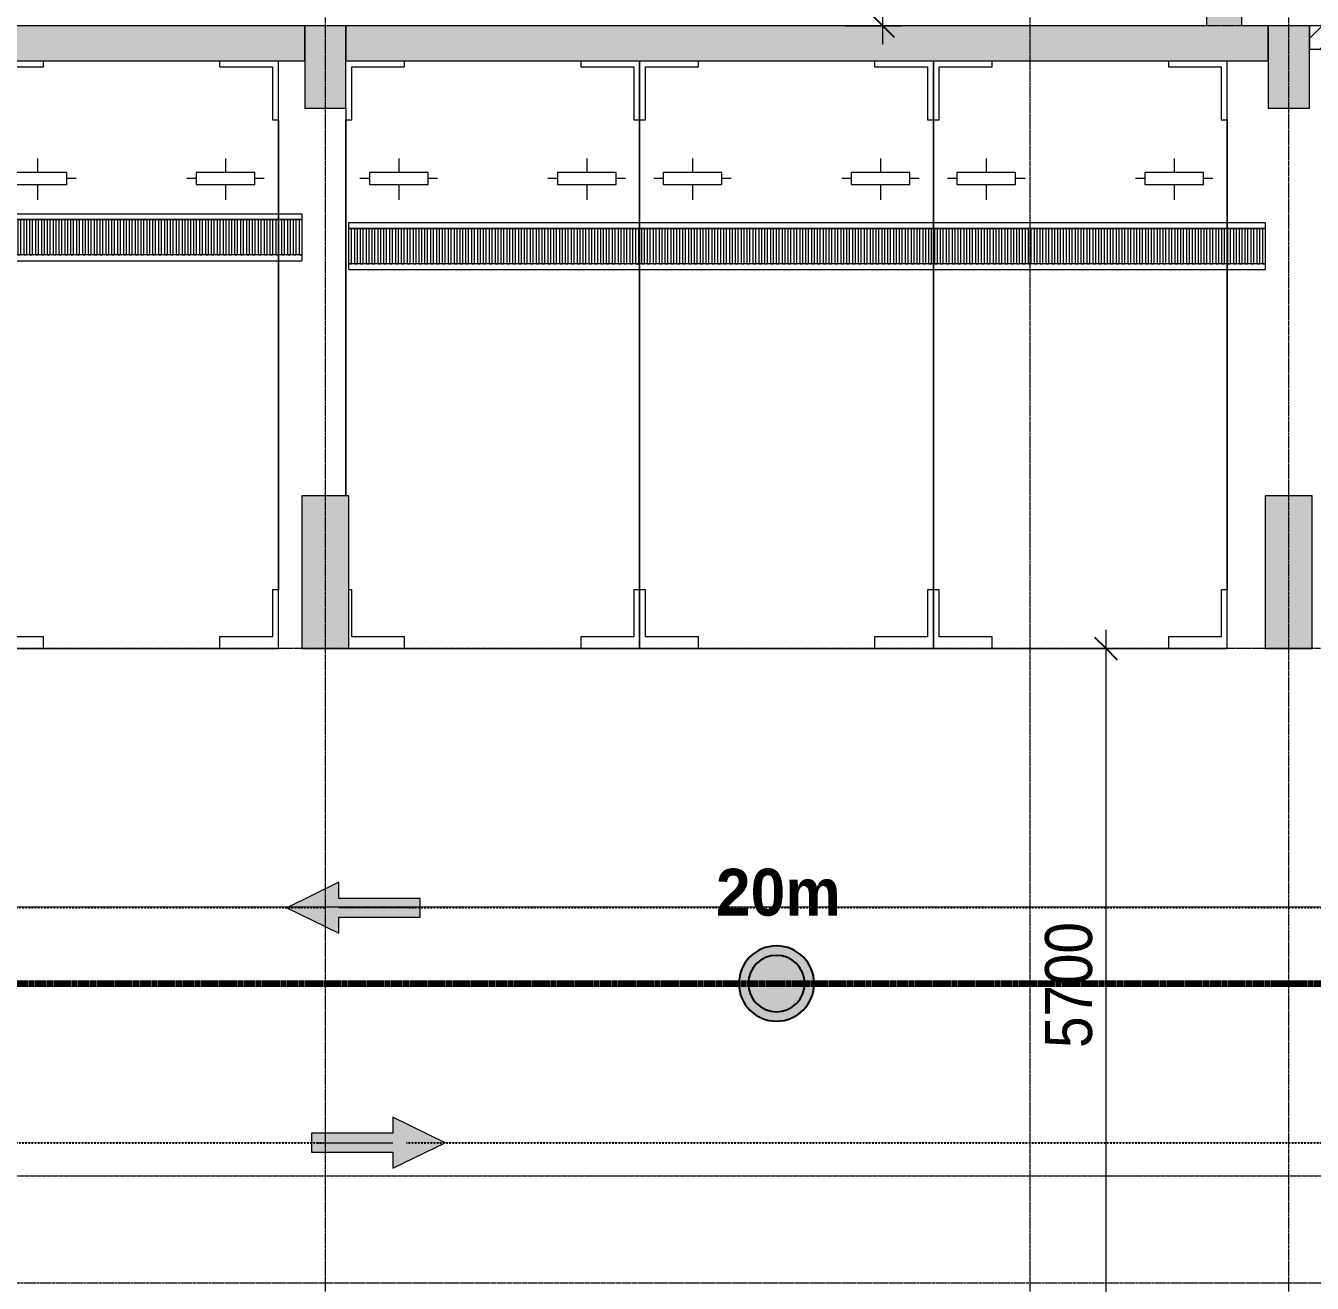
# Model space of a CAD drawing. Header units: millimetres. Extents: x 25998 to 252958, y -15958 to 83425.
# Drawn here: x 97403 to 108353, y 33837 to 44537 of the extents above; entities that cross this region are included whole.
import ezdxf

# ---------------------------------------------------------------- set-up
doc = ezdxf.new("R2010")
doc.units = ezdxf.units.MM
for name, pattern in [('1 NÉT CALL OUT', [6, 3, -3]), ('Dash 1_16_', [3.175, 1.5875, -1.5875]), ('Dash Dot 3_16_', [7.9375, 4.7625, -1.5875, 0, -1.5875]), ('Grid Line', [22.225, 12.7, -3.175, 3.175, -3.175])]:
    doc.linetypes.add(name, pattern=pattern)
for name, color, linetype, lineweight in [('0-1', 7, 'Continuous', 5), ('A-ANNO-DIMS', 211, 'Continuous', 9), ('A-ANNO-DIMS-160', 211, 'Continuous', 9), ('A-ANNO-NOTE', 131, 'Continuous', 9), ('A-ANNO-NOTE-1', 131, 'Continuous', 25), ('A-DETL-1', 90, 'Dash 1_16_', 25), ('A-DETL-2', 90, '1 NÉT CALL OUT', 100), ('A-FLOR', 192, 'Continuous', 9), ('A-WALL-1', 113, 'Continuous', 18), ('A-WALL-PATT-1', 7, 'Continuous', 9), ('A-WALL-PATT-2', 111, 'Continuous', 9), ('C-PRKG', 70, 'Continuous', 9), ('G-ANNO-SYMB-1', 111, 'Dash Dot 3_16_', 18), ('G-ANNO-TEXT-2', 142, 'Continuous', 9), ('L-SITE-WALL-1', 250, 'Continuous', 18), ('L-SITE-WALL-2', 7, 'Continuous', 9), ('M-EQPM', 50, 'Continuous', 9), ('S-COLS-1', 52, 'Continuous', 5), ('S-COLS-2', 250, 'Continuous', 18), ('S-COLS-3', 7, 'Continuous', 9), ('S-GRID-1', 1, 'Grid Line', 9)]:
    doc.layers.add(name, color=color, linetype=linetype, lineweight=lineweight)
doc.styles.add('Arial_4', font='arial_0.ttf', dxfattribs={"width": 0.95, "height": 400})
doc.styles.add('UTM Avo', font='UTM Avo.ttf', dxfattribs={"width": 0.9, "height": 400})
doc.dimstyles.new('1_Dim_chi_tiet_2_5', dxfattribs={"dimscale": 304.8, "dimtxt": 399.720379, "dimasz": 0.629921, "dimexe": 0.524934, "dimexo": 0.0625, "dimgap": 0.052493, "dimtad": 1, "dimdec": 0, "dimrnd": 5, "dimzin": 0, "dimdsep": 46, "dimtxsty": 'UTM Avo', "dimblk1": 'OBLIQUE', "dimblk2": 'OBLIQUE', "dimsah": 1, "dimcen": 0.09, "dimdle": 0.524934, "dimazin": 0, "dimtfac": 1, "dimtdec": 4, "dimtix": 1, "dimtmove": 0, "dimatfit": 3, "dimfxl": 1.049869, "dimfxlon": 1, "dimtvp": 1, "dimtolj": 1, "dimtzin": 0, "dimarcsym": 2})

# ---------------------------------------------------------------- blocks, each defined once
blk = doc.blocks.new('NCV_TKTC_KET CAU_rvt-1-TKCS_MB TẦNG HẦM')
at = {"layer": 'A-WALL-PATT-1'}
for points in [[(107453, 44537), (107753, 44539), (107753, 51412), (107453, 51412), (107453, 44537)], [(96416, 44237), (99778, 44237), (99778, 44537), (91928, 44537), (91928, 44237), (94804, 44237)], [(107978, 44237), (107978, 44537), (100128, 44537), (100128, 44237), (107753, 44237)]]:
    blk.add_hatch(color=256, dxfattribs=at).paths.add_polyline_path(points)
at = {"layer": 'S-COLS-1'}
for points in [[(100128, 43837), (100128, 44537), (99778, 44537), (99778, 43837)], [(108328, 43837), (108328, 44537), (107978, 44537), (107978, 43837)], [(100153, 39237), (100153, 39237), (100153, 40537), (99753, 40537), (99753, 39237)], [(107953, 39237), (108353, 39237), (108353, 40537), (107953, 40537), (107953, 39237)]]:
    blk.add_hatch(color=256, dxfattribs=at).paths.add_polyline_path(points)
at = {"layer": 'L-SITE-WALL-1'}
for p, q in [((107453, 51412), (107453, 44537)), ((107753, 44537), (107753, 51412)), ((99778, 44537), (91928, 44537)), ((107453, 44537), (100128, 44537)), ((107978, 44537), (107753, 44537)), ((91928, 44237), (99778, 44237)), ((100128, 44237), (107978, 44237))]:
    blk.add_line(p, q, dxfattribs=at)
at = {"layer": 'L-SITE-WALL-2'}
for p, q in [((99778, 44237), (99778, 44537)), ((100128, 44537), (100128, 44237)), ((107978, 44237), (107978, 44537))]:
    blk.add_line(p, q, dxfattribs=at)
at = {"layer": 'S-COLS-2'}
for p, q in [((100128, 44537), (99778, 44537)), ((108328, 44537), (107978, 44537)), ((108328, 43837), (108328, 44537)), ((99778, 44237), (99778, 43837)), ((100128, 43837), (100128, 44237)), ((107978, 44237), (107978, 43837)), ((99778, 43837), (100128, 43837)), ((107978, 43837), (108328, 43837)), ((100153, 40537), (99753, 40537)), ((99753, 40537), (99753, 39237)), ((100153, 39237), (100153, 40537)), ((108353, 40537), (107953, 40537)), ((107953, 40537), (107953, 39237)), ((108353, 39237), (108353, 40537)), ((99753, 39237), (100153, 39237)), ((107953, 39237), (108353, 39237))]:
    blk.add_line(p, q, dxfattribs=at)
at = {"layer": 'S-COLS-3'}
for p, q in [((99778, 44537), (99778, 44237)), ((100128, 44237), (100128, 44537)), ((107978, 44537), (107978, 44237))]:
    blk.add_line(p, q, dxfattribs=at)
blk = doc.blocks.new('xe oto1 - xe oto-V1-TKCS_MB TẦNG HẦM')
at = {"layer": 'C-PRKG'}
for p, q in [((-2500, 5000), (-2500, 4500)), ((-2500, 5000), (-2500, 0)), ((-2450, 4500), (-2450, 4950)), ((-2450, 4950), (-2000, 4950)), ((-2000, 4950), (-2000, 5000)), ((-500, 5000), (-500, 4950)), ((-500, 4950), (-50, 4950)), ((-50, 4950), (-50, 4500)), ((0, 4500), (0, 5000)), ((0, 0), (0, 5000)), ((-2500, 4500), (-2450, 4500)), ((-2500, 500), (-2500, 4500)), ((-2500, 4500), (-2500, 500)), ((-50, 4500), (0, 4500)), ((0, 500), (0, 4500)), ((0, 4500), (0, 500)), ((-2050, 4170), (-2050, 4050)), ((-2050, 4170), (-2050, 4050)), ((-450, 4170), (-450, 4050)), ((-450, 4170), (-450, 4050)), ((-2300, 4000), (-2380, 4000)), ((-2300, 4000), (-2380, 4000)), ((-1800, 4050), (-2300, 4050)), ((-2300, 4050), (-2300, 3950)), ((-2300, 3950), (-1800, 3950)), ((-2050, 3950), (-2050, 3820)), ((-2050, 3950), (-2050, 3820)), ((-1800, 3950), (-1800, 4050)), ((-1720, 4000), (-1800, 4000)), ((-1720, 4000), (-1800, 4000)), ((-700, 4000), (-780, 4000)), ((-700, 4000), (-780, 4000)), ((-200, 4050), (-700, 4050)), ((-700, 4050), (-700, 3950)), ((-700, 3950), (-200, 3950)), ((-450, 3950), (-450, 3820)), ((-450, 3950), (-450, 3820)), ((-200, 3950), (-200, 4050)), ((-120, 4000), (-200, 4000)), ((-120, 4000), (-200, 4000)), ((-2450, 500), (-2500, 500)), ((-2500, 500), (-2500, 0)), ((-2450, 100), (-2450, 500)), ((0, 500), (-50, 500)), ((-50, 500), (-50, 100)), ((0, 0), (0, 500)), ((-2500, 0), (-2000, 0)), ((-2500, 0), (0, 0)), ((-2000, 100), (-2450, 100)), ((-2000, 0), (-2000, 100)), ((-500, 100), (-500, 0)), ((-50, 100), (-500, 100)), ((-500, 0), (0, 0))]:
    blk.add_line(p, q, dxfattribs=at)
blk = doc.blocks.new('xe oto1 - xe oto-V2-TKCS_MB TẦNG HẦM')
at = {"layer": 'C-PRKG'}
for p, q in [((-2450, 4500), (-2450, 4950)), ((-2450, 4950), (-2000, 4950)), ((-2000, 4950), (-2000, 5000)), ((-500, 5000), (-500, 4950)), ((-500, 4950), (-50, 4950)), ((-50, 4950), (-50, 4500)), ((0, 4500), (0, 5000)), ((0, 0), (0, 5000)), ((-2500, 4600), (-2500, 4500)), ((-2500, 4600), (-2500, 1300)), ((-2500, 4500), (-2450, 4500)), ((-2500, 1300), (-2500, 4500)), ((-2500, 4500), (-2500, 1300)), ((-50, 4500), (0, 4500)), ((0, 500), (0, 4500)), ((0, 4500), (0, 500)), ((-2050, 4170), (-2050, 4050)), ((-2050, 4170), (-2050, 4050)), ((-450, 4170), (-450, 4050)), ((-450, 4170), (-450, 4050)), ((-2300, 4000), (-2380, 4000)), ((-2300, 4000), (-2380, 4000)), ((-1800, 4050), (-2300, 4050)), ((-2300, 4050), (-2300, 3950)), ((-2300, 3950), (-1800, 3950)), ((-2050, 3950), (-2050, 3820)), ((-2050, 3950), (-2050, 3820)), ((-1800, 3950), (-1800, 4050)), ((-1720, 4000), (-1800, 4000)), ((-1720, 4000), (-1800, 4000)), ((-700, 4000), (-780, 4000)), ((-700, 4000), (-780, 4000)), ((-200, 4050), (-700, 4050)), ((-700, 4050), (-700, 3950)), ((-700, 3950), (-200, 3950)), ((-450, 3950), (-450, 3820)), ((-450, 3950), (-450, 3820)), ((-200, 3950), (-200, 4050)), ((-120, 4000), (-200, 4000)), ((-120, 4000), (-200, 4000)), ((-2450, 500), (-2475, 500)), ((-2450, 100), (-2450, 500)), ((0, 500), (-50, 500)), ((-50, 500), (-50, 100)), ((0, 0), (0, 500)), ((-2475, 0), (-2000, 0)), ((-2000, 100), (-2450, 100)), ((-2000, 0), (-2000, 100)), ((-500, 100), (-500, 0)), ((-50, 100), (-500, 100)), ((-2475, 0), (0, 0)), ((-500, 0), (0, 0))]:
    blk.add_line(p, q, dxfattribs=at)
blk = doc.blocks.new('THOAT NUOC 300 - w300-4025366-TKCS_MB TẦNG HẦM')
at = {"layer": 'M-EQPM'}
for p, q in [((-3900, 150), (-3900, 200)), ((3900, 200), (-3900, 200)), ((-3900, -150), (-3900, 150)), ((-3880, 150), (-3900, 150)), ((-3900, 150), (3900, 150)), ((-3880, 150), (-3880, -150)), ((-3850, -150), (-3850, 150)), ((-3830, 150), (-3850, 150)), ((-3830, 150), (-3830, -150)), ((-3800, -150), (-3800, 150)), ((-3780, 150), (-3800, 150)), ((-3780, 150), (-3780, -150)), ((-3750, -150), (-3750, 150)), ((-3730, 150), (-3750, 150)), ((-3730, 150), (-3730, -150)), ((-3701, -150), (-3701, 150)), ((-3681, 150), (-3701, 150)), ((-3681, 150), (-3681, -150)), ((-3651, -150), (-3651, 150)), ((-3631, 150), (-3651, 150)), ((-3631, 150), (-3631, -150)), ((-3601, -150), (-3601, 150)), ((-3581, 150), (-3601, 150)), ((-3581, 150), (-3581, -150)), ((-3551, -150), (-3551, 150)), ((-3531, 150), (-3551, 150)), ((-3531, 150), (-3531, -150)), ((-3501, -150), (-3501, 150)), ((-3481, 150), (-3501, 150)), ((-3481, 150), (-3481, -150)), ((-3451, -150), (-3451, 150)), ((-3431, 150), (-3451, 150)), ((-3431, 150), (-3431, -150)), ((-3401, -150), (-3401, 150)), ((-3381, 150), (-3401, 150)), ((-3381, 150), (-3381, -150)), ((-3351, -150), (-3351, 150)), ((-3331, 150), (-3351, 150)), ((-3331, 150), (-3331, -150)), ((-3302, -150), (-3302, 150)), ((-3282, 150), (-3302, 150)), ((-3282, 150), (-3282, -150)), ((-3252, -150), (-3252, 150)), ((-3232, 150), (-3252, 150)), ((-3232, 150), (-3232, -150)), ((-3202, -150), (-3202, 150)), ((-3182, 150), (-3202, 150)), ((-3182, 150), (-3182, -150)), ((-3152, -150), (-3152, 150)), ((-3132, 150), (-3152, 150)), ((-3132, 150), (-3132, -150)), ((-3102, -150), (-3102, 150)), ((-3082, 150), (-3102, 150)), ((-3082, 150), (-3082, -150)), ((-3052, -150), (-3052, 150)), ((-3032, 150), (-3052, 150)), ((-3032, 150), (-3032, -150)), ((-3002, -150), (-3002, 150)), ((-2982, 150), (-3002, 150)), ((-2982, 150), (-2982, -150)), ((-2952, -150), (-2952, 150)), ((-2932, 150), (-2952, 150)), ((-2932, 150), (-2932, -150)), ((-2903, -150), (-2903, 150)), ((-2883, 150), (-2903, 150)), ((-2883, 150), (-2883, -150)), ((-2853, -150), (-2853, 150)), ((-2833, 150), (-2853, 150)), ((-2833, 150), (-2833, -150)), ((-2803, -150), (-2803, 150)), ((-2783, 150), (-2803, 150)), ((-2783, 150), (-2783, -150)), ((-2753, -150), (-2753, 150)), ((-2733, 150), (-2753, 150)), ((-2733, 150), (-2733, -150)), ((-2703, -150), (-2703, 150)), ((-2683, 150), (-2703, 150)), ((-2683, 150), (-2683, -150)), ((-2653, -150), (-2653, 150)), ((-2633, 150), (-2653, 150)), ((-2633, 150), (-2633, -150)), ((-2603, -150), (-2603, 150)), ((-2583, 150), (-2603, 150)), ((-2583, 150), (-2583, -150)), ((-2553, -150), (-2553, 150)), ((-2533, 150), (-2553, 150)), ((-2533, 150), (-2533, -150)), ((-2504, -150), (-2504, 150)), ((-2484, 150), (-2504, 150)), ((-2484, 150), (-2484, -150)), ((-2454, -150), (-2454, 150)), ((-2434, 150), (-2454, 150)), ((-2434, 150), (-2434, -150)), ((-2404, -150), (-2404, 150)), ((-2384, 150), (-2404, 150)), ((-2384, 150), (-2384, -150)), ((-2354, -150), (-2354, 150)), ((-2334, 150), (-2354, 150)), ((-2334, 150), (-2334, -150)), ((-2304, -150), (-2304, 150)), ((-2284, 150), (-2304, 150)), ((-2284, 150), (-2284, -150)), ((-2254, -150), (-2254, 150)), ((-2234, 150), (-2254, 150)), ((-2234, 150), (-2234, -150)), ((-2204, -150), (-2204, 150)), ((-2184, 150), (-2204, 150)), ((-2184, 150), (-2184, -150)), ((-2154, -150), (-2154, 150)), ((-2134, 150), (-2154, 150)), ((-2134, 150), (-2134, -150)), ((-2105, -150), (-2105, 150)), ((-2085, 150), (-2105, 150)), ((-2085, 150), (-2085, -150)), ((-2055, -150), (-2055, 150)), ((-2035, 150), (-2055, 150)), ((-2035, 150), (-2035, -150)), ((-2005, -150), (-2005, 150)), ((-1985, 150), (-2005, 150)), ((-1985, 150), (-1985, -150)), ((-1955, -150), (-1955, 150)), ((-1935, 150), (-1955, 150)), ((-1935, 150), (-1935, -150)), ((-1905, -150), (-1905, 150)), ((-1885, 150), (-1905, 150)), ((-1885, 150), (-1885, -150)), ((-1855, -150), (-1855, 150)), ((-1835, 150), (-1855, 150)), ((-1835, 150), (-1835, -150)), ((-1805, -150), (-1805, 150)), ((-1785, 150), (-1805, 150)), ((-1785, 150), (-1785, -150)), ((-1756, -150), (-1756, 150)), ((-1736, 150), (-1756, 150)), ((-1736, 150), (-1736, -150)), ((-1706, -150), (-1706, 150)), ((-1686, 150), (-1706, 150)), ((-1686, 150), (-1686, -150)), ((-1656, -150), (-1656, 150)), ((-1636, 150), (-1656, 150)), ((-1636, 150), (-1636, -150)), ((-1606, -150), (-1606, 150)), ((-1586, 150), (-1606, 150)), ((-1586, 150), (-1586, -150)), ((-1556, -150), (-1556, 150)), ((-1536, 150), (-1556, 150)), ((-1536, 150), (-1536, -150)), ((-1506, -150), (-1506, 150)), ((-1486, 150), (-1506, 150)), ((-1486, 150), (-1486, -150)), ((-1456, -150), (-1456, 150)), ((-1436, 150), (-1456, 150)), ((-1436, 150), (-1436, -150)), ((-1406, -150), (-1406, 150)), ((-1386, 150), (-1406, 150)), ((-1386, 150), (-1386, -150)), ((-1357, -150), (-1357, 150)), ((-1337, 150), (-1357, 150)), ((-1337, 150), (-1337, -150)), ((-1307, -150), (-1307, 150)), ((-1287, 150), (-1307, 150)), ((-1287, 150), (-1287, -150)), ((-1257, -150), (-1257, 150)), ((-1237, 150), (-1257, 150)), ((-1237, 150), (-1237, -150)), ((-1207, -150), (-1207, 150)), ((-1187, 150), (-1207, 150)), ((-1187, 150), (-1187, -150)), ((-1157, -150), (-1157, 150)), ((-1137, 150), (-1157, 150)), ((-1137, 150), (-1137, -150)), ((-1107, -150), (-1107, 150)), ((-1087, 150), (-1107, 150)), ((-1087, 150), (-1087, -150)), ((-1057, -150), (-1057, 150)), ((-1037, 150), (-1057, 150)), ((-1037, 150), (-1037, -150)), ((-1007, -150), (-1007, 150)), ((-987, 150), (-1007, 150)), ((-987, 150), (-987, -150)), ((-958, -150), (-958, 150)), ((-938, 150), (-958, 150)), ((-938, 150), (-938, -150)), ((-908, -150), (-908, 150)), ((-888, 150), (-908, 150)), ((-888, 150), (-888, -150)), ((-858, -150), (-858, 150)), ((-838, 150), (-858, 150)), ((-838, 150), (-838, -150)), ((-808, -150), (-808, 150)), ((-788, 150), (-808, 150)), ((-788, 150), (-788, -150)), ((-758, -150), (-758, 150)), ((-738, 150), (-758, 150)), ((-738, 150), (-738, -150)), ((-708, -150), (-708, 150)), ((-688, 150), (-708, 150)), ((-688, 150), (-688, -150)), ((-658, -150), (-658, 150)), ((-638, 150), (-658, 150)), ((-638, 150), (-638, -150)), ((-608, -150), (-608, 150)), ((-588, 150), (-608, 150)), ((-588, 150), (-588, -150)), ((-559, -150), (-559, 150)), ((-539, 150), (-559, 150)), ((-539, 150), (-539, -150)), ((-509, -150), (-509, 150)), ((-489, 150), (-509, 150)), ((-489, 150), (-489, -150)), ((-459, -150), (-459, 150)), ((-439, 150), (-459, 150)), ((-439, 150), (-439, -150)), ((-409, -150), (-409, 150)), ((-389, 150), (-409, 150)), ((-389, 150), (-389, -150)), ((-359, -150), (-359, 150)), ((-339, 150), (-359, 150)), ((-339, 150), (-339, -150)), ((-309, -150), (-309, 150)), ((-289, 150), (-309, 150)), ((-289, 150), (-289, -150)), ((-259, -150), (-259, 150)), ((-239, 150), (-259, 150)), ((-239, 150), (-239, -150)), ((-209, -150), (-209, 150)), ((-189, 150), (-209, 150)), ((-189, 150), (-189, -150)), ((-160, -150), (-160, 150)), ((-140, 150), (-160, 150)), ((-140, 150), (-140, -150)), ((-110, -150), (-110, 150)), ((-90, 150), (-110, 150)), ((-90, 150), (-90, -150)), ((-60, -150), (-60, 150)), ((-40, 150), (-60, 150)), ((-40, 150), (-40, -150)), ((-10, -150), (-10, 150)), ((10, 150), (-10, 150)), ((10, 150), (10, -150)), ((40, -150), (40, 150)), ((60, 150), (40, 150)), ((60, 150), (60, -150)), ((90, -150), (90, 150)), ((110, 150), (90, 150)), ((110, 150), (110, -150)), ((140, -150), (140, 150)), ((160, 150), (140, 150)), ((160, 150), (160, -150)), ((189, -150), (189, 150)), ((209, 150), (189, 150)), ((209, 150), (209, -150)), ((239, -150), (239, 150)), ((259, 150), (239, 150)), ((259, 150), (259, -150)), ((289, -150), (289, 150)), ((309, 150), (289, 150)), ((309, 150), (309, -150)), ((339, -150), (339, 150)), ((359, 150), (339, 150)), ((359, 150), (359, -150)), ((389, -150), (389, 150)), ((409, 150), (389, 150)), ((409, 150), (409, -150)), ((439, -150), (439, 150)), ((459, 150), (439, 150)), ((459, 150), (459, -150)), ((489, -150), (489, 150)), ((509, 150), (489, 150)), ((509, 150), (509, -150)), ((539, -150), (539, 150)), ((559, 150), (539, 150)), ((559, 150), (559, -150)), ((588, -150), (588, 150)), ((608, 150), (588, 150)), ((608, 150), (608, -150)), ((638, -150), (638, 150)), ((658, 150), (638, 150)), ((658, 150), (658, -150)), ((688, -150), (688, 150)), ((708, 150), (688, 150)), ((708, 150), (708, -150)), ((738, -150), (738, 150)), ((758, 150), (738, 150)), ((758, 150), (758, -150)), ((788, -150), (788, 150)), ((808, 150), (788, 150)), ((808, 150), (808, -150)), ((838, -150), (838, 150)), ((858, 150), (838, 150)), ((858, 150), (858, -150)), ((888, -150), (888, 150)), ((908, 150), (888, 150)), ((908, 150), (908, -150)), ((938, -150), (938, 150)), ((958, 150), (938, 150)), ((958, 150), (958, -150)), ((987, -150), (987, 150)), ((1007, 150), (987, 150)), ((1007, 150), (1007, -150)), ((1037, -150), (1037, 150)), ((1057, 150), (1037, 150)), ((1057, 150), (1057, -150)), ((1087, -150), (1087, 150)), ((1107, 150), (1087, 150)), ((1107, 150), (1107, -150)), ((1137, -150), (1137, 150)), ((1157, 150), (1137, 150)), ((1157, 150), (1157, -150)), ((1187, -150), (1187, 150)), ((1207, 150), (1187, 150)), ((1207, 150), (1207, -150)), ((1237, -150), (1237, 150)), ((1257, 150), (1237, 150)), ((1257, 150), (1257, -150)), ((1287, -150), (1287, 150)), ((1307, 150), (1287, 150)), ((1307, 150), (1307, -150)), ((1337, -150), (1337, 150)), ((1357, 150), (1337, 150)), ((1357, 150), (1357, -150)), ((1386, -150), (1386, 150)), ((1406, 150), (1386, 150)), ((1406, 150), (1406, -150)), ((1436, -150), (1436, 150)), ((1456, 150), (1436, 150)), ((1456, 150), (1456, -150)), ((1486, -150), (1486, 150)), ((1506, 150), (1486, 150)), ((1506, 150), (1506, -150)), ((1536, -150), (1536, 150)), ((1556, 150), (1536, 150)), ((1556, 150), (1556, -150)), ((1586, -150), (1586, 150)), ((1606, 150), (1586, 150)), ((1606, 150), (1606, -150)), ((1636, -150), (1636, 150)), ((1656, 150), (1636, 150)), ((1656, 150), (1656, -150)), ((1686, -150), (1686, 150)), ((1706, 150), (1686, 150)), ((1706, 150), (1706, -150)), ((1736, -150), (1736, 150)), ((1756, 150), (1736, 150)), ((1756, 150), (1756, -150)), ((1785, -150), (1785, 150)), ((1805, 150), (1785, 150)), ((1805, 150), (1805, -150)), ((1835, -150), (1835, 150)), ((1855, 150), (1835, 150)), ((1855, 150), (1855, -150)), ((1885, -150), (1885, 150)), ((1905, 150), (1885, 150)), ((1905, 150), (1905, -150)), ((1935, -150), (1935, 150)), ((1955, 150), (1935, 150)), ((1955, 150), (1955, -150)), ((1985, -150), (1985, 150)), ((2005, 150), (1985, 150)), ((2005, 150), (2005, -150)), ((2035, -150), (2035, 150)), ((2055, 150), (2035, 150)), ((2055, 150), (2055, -150)), ((2085, -150), (2085, 150)), ((2105, 150), (2085, 150)), ((2105, 150), (2105, -150)), ((2134, -150), (2134, 150)), ((2154, 150), (2134, 150)), ((2154, 150), (2154, -150)), ((2184, -150), (2184, 150)), ((2204, 150), (2184, 150)), ((2204, 150), (2204, -150)), ((2234, -150), (2234, 150)), ((2254, 150), (2234, 150)), ((2254, 150), (2254, -150)), ((2284, -150), (2284, 150)), ((2304, 150), (2284, 150)), ((2304, 150), (2304, -150)), ((2334, -150), (2334, 150)), ((2354, 150), (2334, 150)), ((2354, 150), (2354, -150)), ((2384, -150), (2384, 150)), ((2404, 150), (2384, 150)), ((2404, 150), (2404, -150)), ((2434, -150), (2434, 150)), ((2454, 150), (2434, 150)), ((2454, 150), (2454, -150)), ((2484, -150), (2484, 150)), ((2504, 150), (2484, 150)), ((2504, 150), (2504, -150)), ((2533, -150), (2533, 150)), ((2553, 150), (2533, 150)), ((2553, 150), (2553, -150)), ((2583, -150), (2583, 150)), ((2603, 150), (2583, 150)), ((2603, 150), (2603, -150)), ((2633, -150), (2633, 150)), ((2653, 150), (2633, 150)), ((2653, 150), (2653, -150)), ((2683, -150), (2683, 150)), ((2703, 150), (2683, 150)), ((2703, 150), (2703, -150)), ((2733, -150), (2733, 150)), ((2753, 150), (2733, 150)), ((2753, 150), (2753, -150)), ((2783, -150), (2783, 150)), ((2803, 150), (2783, 150)), ((2803, 150), (2803, -150)), ((2833, -150), (2833, 150)), ((2853, 150), (2833, 150)), ((2853, 150), (2853, -150)), ((2883, -150), (2883, 150)), ((2903, 150), (2883, 150)), ((2903, 150), (2903, -150)), ((2932, -150), (2932, 150)), ((2952, 150), (2932, 150)), ((2952, 150), (2952, -150)), ((2982, -150), (2982, 150)), ((3002, 150), (2982, 150)), ((3002, 150), (3002, -150)), ((3032, -150), (3032, 150)), ((3052, 150), (3032, 150)), ((3052, 150), (3052, -150)), ((3082, -150), (3082, 150)), ((3102, 150), (3082, 150)), ((3102, 150), (3102, -150)), ((3132, -150), (3132, 150)), ((3152, 150), (3132, 150)), ((3152, 150), (3152, -150)), ((3182, -150), (3182, 150)), ((3202, 150), (3182, 150)), ((3202, 150), (3202, -150)), ((3232, -150), (3232, 150)), ((3252, 150), (3232, 150)), ((3252, 150), (3252, -150)), ((3282, -150), (3282, 150)), ((3302, 150), (3282, 150)), ((3302, 150), (3302, -150)), ((3331, -150), (3331, 150)), ((3351, 150), (3331, 150)), ((3351, 150), (3351, -150)), ((3381, -150), (3381, 150)), ((3401, 150), (3381, 150)), ((3401, 150), (3401, -150)), ((3431, -150), (3431, 150)), ((3451, 150), (3431, 150)), ((3451, 150), (3451, -150)), ((3481, -150), (3481, 150)), ((3501, 150), (3481, 150)), ((3501, 150), (3501, -150)), ((3531, -150), (3531, 150)), ((3551, 150), (3531, 150)), ((3551, 150), (3551, -150)), ((3581, -150), (3581, 150)), ((3601, 150), (3581, 150)), ((3601, 150), (3601, -150)), ((3631, -150), (3631, 150)), ((3651, 150), (3631, 150)), ((3651, 150), (3651, -150)), ((3681, -150), (3681, 150)), ((3701, 150), (3681, 150)), ((3701, 150), (3701, -150)), ((3730, -150), (3730, 150)), ((3750, 150), (3730, 150)), ((3750, 150), (3750, -150)), ((3780, -150), (3780, 150)), ((3800, 150), (3780, 150)), ((3800, 150), (3800, -150)), ((3830, -150), (3830, 150)), ((3850, 150), (3830, 150)), ((3850, 150), (3850, -150)), ((3880, -150), (3880, 150)), ((3900, 150), (3880, 150)), ((3900, 200), (3900, 150)), ((3900, 150), (3900, -150)), ((-3900, -150), (-3880, -150)), ((-3900, -200), (-3900, -150)), ((-3900, -150), (3900, -150)), ((3900, -200), (-3900, -200)), ((-3850, -150), (-3830, -150)), ((-3800, -150), (-3780, -150)), ((-3750, -150), (-3730, -150)), ((-3701, -150), (-3681, -150)), ((-3651, -150), (-3631, -150)), ((-3601, -150), (-3581, -150)), ((-3551, -150), (-3531, -150)), ((-3501, -150), (-3481, -150)), ((-3451, -150), (-3431, -150)), ((-3401, -150), (-3381, -150)), ((-3351, -150), (-3331, -150)), ((-3302, -150), (-3282, -150)), ((-3252, -150), (-3232, -150)), ((-3202, -150), (-3182, -150)), ((-3152, -150), (-3132, -150)), ((-3102, -150), (-3082, -150)), ((-3052, -150), (-3032, -150)), ((-3002, -150), (-2982, -150)), ((-2952, -150), (-2932, -150)), ((-2903, -150), (-2883, -150)), ((-2853, -150), (-2833, -150)), ((-2803, -150), (-2783, -150)), ((-2753, -150), (-2733, -150)), ((-2703, -150), (-2683, -150)), ((-2653, -150), (-2633, -150)), ((-2603, -150), (-2583, -150)), ((-2553, -150), (-2533, -150)), ((-2504, -150), (-2484, -150)), ((-2454, -150), (-2434, -150)), ((-2404, -150), (-2384, -150)), ((-2354, -150), (-2334, -150)), ((-2304, -150), (-2284, -150)), ((-2254, -150), (-2234, -150)), ((-2204, -150), (-2184, -150)), ((-2154, -150), (-2134, -150)), ((-2105, -150), (-2085, -150)), ((-2055, -150), (-2035, -150)), ((-2005, -150), (-1985, -150)), ((-1955, -150), (-1935, -150)), ((-1905, -150), (-1885, -150)), ((-1855, -150), (-1835, -150)), ((-1805, -150), (-1785, -150)), ((-1756, -150), (-1736, -150)), ((-1706, -150), (-1686, -150)), ((-1656, -150), (-1636, -150)), ((-1606, -150), (-1586, -150)), ((-1556, -150), (-1536, -150)), ((-1506, -150), (-1486, -150)), ((-1456, -150), (-1436, -150)), ((-1406, -150), (-1386, -150)), ((-1357, -150), (-1337, -150)), ((-1307, -150), (-1287, -150)), ((-1257, -150), (-1237, -150)), ((-1207, -150), (-1187, -150)), ((-1157, -150), (-1137, -150)), ((-1107, -150), (-1087, -150)), ((-1057, -150), (-1037, -150)), ((-1007, -150), (-987, -150)), ((-958, -150), (-938, -150)), ((-908, -150), (-888, -150)), ((-858, -150), (-838, -150)), ((-808, -150), (-788, -150)), ((-758, -150), (-738, -150)), ((-708, -150), (-688, -150)), ((-658, -150), (-638, -150)), ((-608, -150), (-588, -150)), ((-559, -150), (-539, -150)), ((-509, -150), (-489, -150)), ((-459, -150), (-439, -150)), ((-409, -150), (-389, -150)), ((-359, -150), (-339, -150)), ((-309, -150), (-289, -150)), ((-259, -150), (-239, -150)), ((-209, -150), (-189, -150)), ((-160, -150), (-140, -150)), ((-110, -150), (-90, -150)), ((-60, -150), (-40, -150)), ((-10, -150), (10, -150)), ((40, -150), (60, -150)), ((90, -150), (110, -150)), ((140, -150), (160, -150)), ((189, -150), (209, -150)), ((239, -150), (259, -150)), ((289, -150), (309, -150)), ((339, -150), (359, -150)), ((389, -150), (409, -150)), ((439, -150), (459, -150)), ((489, -150), (509, -150)), ((539, -150), (559, -150)), ((588, -150), (608, -150)), ((638, -150), (658, -150)), ((688, -150), (708, -150)), ((738, -150), (758, -150)), ((788, -150), (808, -150)), ((838, -150), (858, -150)), ((888, -150), (908, -150)), ((938, -150), (958, -150)), ((987, -150), (1007, -150)), ((1037, -150), (1057, -150)), ((1087, -150), (1107, -150)), ((1137, -150), (1157, -150)), ((1187, -150), (1207, -150)), ((1237, -150), (1257, -150)), ((1287, -150), (1307, -150)), ((1337, -150), (1357, -150)), ((1386, -150), (1406, -150)), ((1436, -150), (1456, -150)), ((1486, -150), (1506, -150)), ((1536, -150), (1556, -150)), ((1586, -150), (1606, -150)), ((1636, -150), (1656, -150)), ((1686, -150), (1706, -150)), ((1736, -150), (1756, -150)), ((1785, -150), (1805, -150)), ((1835, -150), (1855, -150)), ((1885, -150), (1905, -150)), ((1935, -150), (1955, -150)), ((1985, -150), (2005, -150)), ((2035, -150), (2055, -150)), ((2085, -150), (2105, -150)), ((2134, -150), (2154, -150)), ((2184, -150), (2204, -150)), ((2234, -150), (2254, -150)), ((2284, -150), (2304, -150)), ((2334, -150), (2354, -150)), ((2384, -150), (2404, -150)), ((2434, -150), (2454, -150)), ((2484, -150), (2504, -150)), ((2533, -150), (2553, -150)), ((2583, -150), (2603, -150)), ((2633, -150), (2653, -150)), ((2683, -150), (2703, -150)), ((2733, -150), (2753, -150)), ((2783, -150), (2803, -150)), ((2833, -150), (2853, -150)), ((2883, -150), (2903, -150)), ((2932, -150), (2952, -150)), ((2982, -150), (3002, -150)), ((3032, -150), (3052, -150)), ((3082, -150), (3102, -150)), ((3132, -150), (3152, -150)), ((3182, -150), (3202, -150)), ((3232, -150), (3252, -150)), ((3282, -150), (3302, -150)), ((3331, -150), (3351, -150)), ((3381, -150), (3401, -150)), ((3431, -150), (3451, -150)), ((3481, -150), (3501, -150)), ((3531, -150), (3551, -150)), ((3581, -150), (3601, -150)), ((3631, -150), (3651, -150)), ((3681, -150), (3701, -150)), ((3730, -150), (3750, -150)), ((3780, -150), (3800, -150)), ((3830, -150), (3850, -150)), ((3880, -150), (3900, -150)), ((3900, -150), (3900, -200))]:
    blk.add_line(p, q, dxfattribs=at)
blk = doc.blocks.new('MUI TEN - Moc lat gach-622134-TKCS_MB TẦNG HẦM')
at = {"layer": 'A-ANNO-NOTE'}
blk.add_hatch(color=256, dxfattribs=at).paths.add_polyline_path([(-0.511, 2.7), (-1.367, 2.7), (-0.011, 5.48), (1.345, 2.7), (0.489, 2.7), (0.489, -1.628), (-0.511, -1.628)])
for p, q in [((-0.011, 5.48), (-1.367, 2.7)), ((1.345, 2.7), (-0.011, 5.48)), ((-1.367, 2.7), (-0.511, 2.7)), ((-0.511, 2.7), (-0.511, -1.628)), ((-0.011, -1.298), (-0.011, 2.7)), ((0.489, -1.628), (0.489, 2.7)), ((0.489, 2.7), (1.345, 2.7)), ((-0.511, -1.628), (0.489, -1.628))]:
    blk.add_line(p, q, dxfattribs=at)
blk = doc.blocks.new('DIMBLOCK16-TKCS_MB TẦNG HẦM')
at = {"layer": 'A-ANNO-DIMS-160', "lineweight": 25}
for p, q in [((106597, 39237), (106501, 39333)), ((106597, 39237), (106693, 39141)), ((106597, 33537), (106501, 33633)), ((106597, 33537), (106693, 33441))]:
    blk.add_line(p, q, dxfattribs=at)
at = {"layer": 'A-ANNO-DIMS-160'}
for p, q in [((106597, 33377), (106597, 39397)), ((106277, 39237), (106757, 39237)), ((106597, 39237), (106277, 39237)), ((106277, 33537), (106757, 33537)), ((106597, 33537), (106277, 33537))]:
    blk.add_line(p, q, dxfattribs=at)
at = {"layer": 'A-ANNO-DIMS-160', "color": 0, "insert": (106078, 35839), "char_height": 400, "width": 1314.64, "attachment_point": 1, "rotation": 90, "line_spacing_factor": 1.110334, "style": 'UTM Avo'}
blk.add_mtext('5700', dxfattribs=at)
blk = doc.blocks.new('_Oblique')
at = {"color": 0, "linetype": 'ByBlock', "lineweight": -2}
blk.add_line((-0.5, -0.5), (0.5, 0.5), dxfattribs=at)
blk = doc.blocks.new('DIMBLOCK82-TKCS_MB TẦNG HẦM')
at = {"layer": 'A-ANNO-DIMS-160', "lineweight": 25}
for p, q in [((104698, 64262), (104602, 64358)), ((104698, 64262), (104794, 64166)), ((104698, 44537), (104602, 44633)), ((104698, 44537), (104794, 44441))]:
    blk.add_line(p, q, dxfattribs=at)
at = {"layer": 'A-ANNO-DIMS-160'}
for p, q in [((104378, 64262), (104858, 64262)), ((104698, 64262), (104378, 64262)), ((104698, 44377), (104698, 64262)), ((104378, 44537), (104858, 44537)), ((104698, 44537), (104378, 44537))]:
    blk.add_line(p, q, dxfattribs=at)
at = {"layer": 'A-ANNO-DIMS-160', "color": 0, "insert": (104178, 53715), "char_height": 400, "width": 1643.29, "attachment_point": 1, "rotation": 90, "line_spacing_factor": 1.110334, "style": 'UTM Avo'}
blk.add_mtext('19725', dxfattribs=at)
blk = doc.blocks.new('HDNDCT_DIEM THOAT HIEM XA NHAT - HDNDCT_DIEM THOAT HIEM XA NHAT-2431632-TKCS_MB TẦNG HẦM')
at = {"layer": 'A-ANNO-NOTE'}
h = blk.add_hatch(color=256, dxfattribs=at)
edge = h.paths.add_edge_path()
edge.add_arc((0, 0), 2, 0, 180)
edge.add_arc((0, 0), 2, 180, 360)
edge = h.paths.add_edge_path()
edge.add_arc((0, 0), 1.5, 180, 360)
edge.add_arc((0, 0), 1.5, 360, 540)
h = blk.add_hatch(color=256, dxfattribs=at)
edge = h.paths.add_edge_path()
edge.add_arc((0, 0), 1.5, 0, 180)
edge.add_arc((0, 0), 1.5, 180, 360)
at = {"layer": 'A-ANNO-NOTE-1'}
for radius, start, end in [(2, 0, 180), (1.5, 0, 180), (1.5, 0, 180), (1.5, 180, 360), (2, 180, 360), (1.5, 180, 360)]:
    blk.add_arc((0, 0), radius, start, end, dxfattribs=at)

msp = doc.modelspace()

# ---------------------------------------------------------------- hatches: boundary and pattern name
at = {"layer": 'A-WALL-PATT-2'}
h = msp.add_hatch(dxfattribs=at)
h.set_pattern_fill('FP_1', color=256, style=0, pattern_type=2)
h.set_pattern_definition([(45, (0, 0), (-90.50967, 90.50967), [])])
h.paths.add_polyline_path([(112652.6, 44336.9), (112652.6, 44536.9), (108327.6, 44536.9), (108327.6, 44336.9), (112536.6, 44336.9)])

# ---------------------------------------------------------------- linework, layer by layer
at = {"layer": 'A-DETL-1'}
for p, q in [((90663.4, 37033.4), (99952.6, 37033.4)), ((100663.4, 37033.4), (109944.4, 37033.4)), ((90644.4, 35031.1), (99933.5, 35031.1)), ((100644.4, 35032.3), (109944.4, 35032.3))]:
    msp.add_line(p, q, dxfattribs=at)
at = {"layer": 'A-DETL-2'}
for p, q in [((87377.6, 36386.9), (103792.6, 36386.9)), ((103792.6, 36386.9), (119207.6, 36386.9))]:
    msp.add_line(p, q, dxfattribs=at)
at = {"layer": 'A-FLOR'}
for p, q in [((91952.5, 42886.9), (99752.5, 42886.9)), ((99752.5, 42886.9), (99752.5, 42586.9)), ((100152.6, 42811.9), (107952.6, 42811.9)), ((100152.6, 42511.9), (100152.6, 42811.9)), ((107952.6, 42811.9), (107952.6, 42511.9)), ((99752.5, 42586.9), (91952.5, 42586.9)), ((107952.6, 42511.9), (100152.6, 42511.9))]:
    msp.add_line(p, q, dxfattribs=at)
at = {"layer": 'A-WALL-1'}
for p, q in [((112052.6, 44536.9), (108327.6, 44536.9)), ((108327.6, 44536.9), (108327.6, 44336.9)), ((108327.6, 44336.9), (112652.6, 44336.9))]:
    msp.add_line(p, q, dxfattribs=at)
at = {"layer": 'G-ANNO-SYMB-1'}
msp.add_line((26379.4, 34751.5), (134593.5, 34751.5), dxfattribs=at)
at = {"layer": 'S-GRID-1'}
for p, q in [((99952.6, 16318.9), (99952.6, 77184.9)), ((105952.6, 16318.9), (105952.6, 77184.9)), ((108152.6, 16318.9), (108152.6, 77184.9)), ((128880.9, 44536.9), (31838.8, 44536.9)), ((128880.9, 39236.9), (31838.8, 39236.9)), ((128880.9, 37036.9), (31838.8, 37036.9)), ((126848.9, 33836.9), (33870.8, 33836.9))]:
    msp.add_line(p, q, dxfattribs=at)

# ---------------------------------------------------------------- block references
at = {"layer": '0-1'}
msp.add_blockref('NCV_TKTC_KET CAU_rvt-1-TKCS_MB TẦNG HẦM', (0, 0), dxfattribs=at)
at = {"layer": 'A-ANNO-NOTE', "xscale": 160, "yscale": 160, "zscale": 160}
for name, p, rotation in [('MUI TEN - Moc lat gach-622134-TKCS_MB TẦNG HẦM', (100500.6, 37033.4), 89.99999999999957), ('HDNDCT_DIEM THOAT HIEM XA NHAT - HDNDCT_DIEM THOAT HIEM XA NHAT-2431632-TKCS_MB TẦNG HẦM', (103792.6, 36386.9), 180), ('MUI TEN - Moc lat gach-622134-TKCS_MB TẦNG HẦM', (100096.4, 35031.1), 270.0000000000005)]:
    msp.add_blockref(name, p, dxfattribs=dict(at, rotation=rotation))
at = {"layer": 'C-PRKG'}
for name, p in [('xe oto1 - xe oto-V1-TKCS_MB TẦNG HẦM', (99552.6, 39236.9)), ('xe oto1 - xe oto-V2-TKCS_MB TẦNG HẦM', (102627.6, 39236.9)), ('xe oto1 - xe oto-V1-TKCS_MB TẦNG HẦM', (105127.6, 39236.9)), ('xe oto1 - xe oto-V1-TKCS_MB TẦNG HẦM', (107627.6, 39236.9))]:
    msp.add_blockref(name, p, dxfattribs=at)
at = {"layer": 'M-EQPM', "rotation": 180}
for p in [(95852.5, 42736.9), (104052.6, 42661.9)]:
    msp.add_blockref('THOAT NUOC 300 - w300-4025366-TKCS_MB TẦNG HẦM', p, dxfattribs=at)

# ---------------------------------------------------------------- texts
at = {"layer": 'G-ANNO-TEXT-2', "insert": (103808, 37161.3), "char_height": 400, "width": 1437.92, "attachment_point": 5, "line_spacing_factor": 0.936439, "style": 'Arial_4'}
msp.add_mtext('\\pt1824,3648,5472,7296,9120,10944,12768,14592,16416,18240,20064,21888,23712,25536,27360,29184,31008,32832,34656,36480,38304,40128,41952,43776,45600,47424,49248,51072,52896,54720,56544,58368;{\\fArial|b1|i0|c0|p34;20m}', dxfattribs=at)

# ---------------------------------------------------------------- dimensions: what is measured, and where the dimension line sits
at = {"layer": 'A-ANNO-DIMS'}
for base, p1, p2, override, picture, middle in [((104698, 64261.9), (104378, 44536.9), (104378, 64261.9), {"dimpost": '<>', "dimfxl": 19725}, 'DIMBLOCK82-TKCS_MB TẦNG HẦM', (104475, 54399.4)), ((106597.5, 39236.9), (106277.5, 33536.9), (106277.5, 39236.9), {"dimpost": '<>', "dimfxl": 5700}, 'DIMBLOCK16-TKCS_MB TẦNG HẦM', (106374.5, 36386.9))]:
    dim = msp.add_linear_dim(base=base, p1=p1, p2=p2, angle=90, dimstyle='1_Dim_chi_tiet_2_5', override=override, dxfattribs=at)
    dim.commit()
    dim.dimension.update_dxf_attribs({"geometry": picture, "text_midpoint": middle})

doc.saveas('drawing.dxf')
